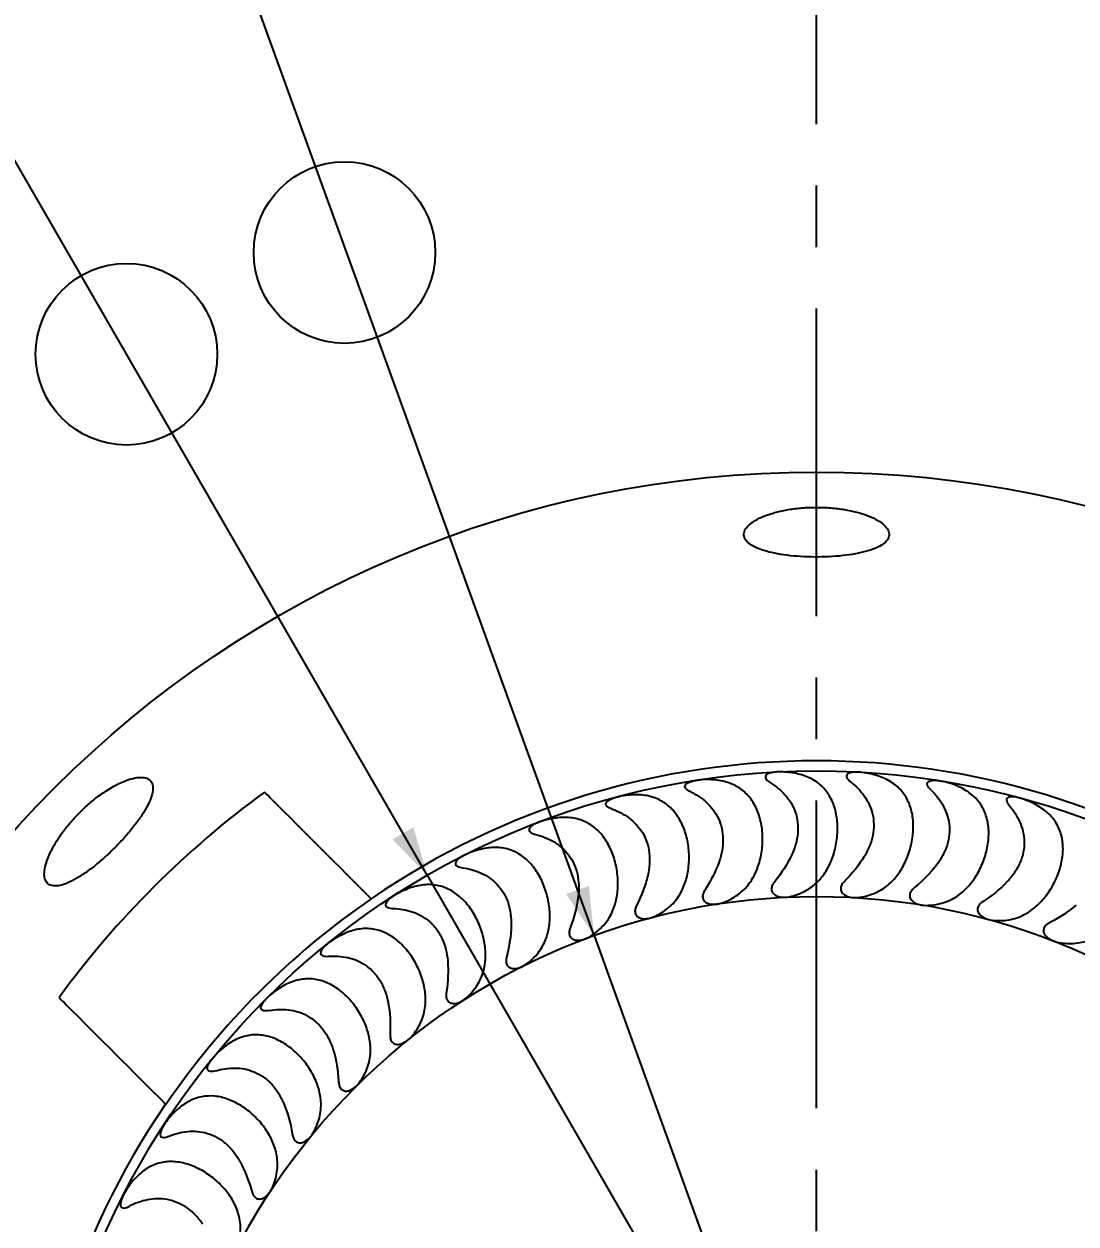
# Model space of a CAD drawing. Header units: millimetres. Extents: x 8 to 3888, y -9869 to 412.
# Drawn here: x 91.18 to 134.63, y 215.21 to 264.76 of the extents above; entities that cross this region are included whole.
import ezdxf

# ---------------------------------------------------------------- set-up
doc = ezdxf.new("R2010")
doc.units = ezdxf.units.MM
doc.linetypes.add('CENTERX2', pattern=[20.32, 12.7, -2.54, 2.54, -2.54])
doc.layers.add('CENTERLINE', color=4, linetype='CENTERX2')
doc.layers.add('DIMENSIONS', color=2, linetype='Continuous')
doc.layers.add('OUTLINE', color=7, linetype='Continuous', lineweight=25)
doc.styles.add('SLDTEXTSTYLE0', font='TXT', dxfattribs={"width": 0.75})
doc.dimstyles.new('SLDDIMSTYLE0', dxfattribs={"dimtxt": 3.5, "dimasz": 2, "dimexe": 0, "dimexo": 0.0625, "dimgap": 0.875, "dimtad": 1, "dimdec": 1, "dimrnd": 1e-09, "dimzin": 12, "dimdsep": 46, "dimtxsty": 'SLDTEXTSTYLE0', "dimblk1": 'NONE', "dimsah": 1, "dimcen": 0, "dimadec": 0, "dimazin": 3, "dimtfac": 1, "dimtdec": 1, "dimtmove": 0, "dimatfit": 3, "dimldrblk": 'NONE', "dimfxl": 0, "dimfrac": 2, "dimtolj": 1, "dimtzin": 12, "dimarcsym": 0})

# ---------------------------------------------------------------- blocks, each defined once
blk = doc.blocks.new('_D')
at = {"layer": 'DIMENSIONS'}
for q in [(96.413, 277.654), (133.1, 176.395)]:
    blk.add_line((114.723, 227.118), q, dxfattribs=at)
blk.add_solid([(114.723, 227.118), (114.511, 229.169), (113.571, 228.828)], dxfattribs=at)
at = {"layer": 'DIMENSIONS', "char_height": 3.5, "attachment_point": 1, "rotation": 289.916, "style": 'SLDTEXTSTYLE0'}
for s, insert in [('%%c', (101.194, 277.698)), ('54', (102.977, 272.777))]:
    blk.add_mtext(s, dxfattribs=dict(at, insert=insert))
blk = doc.blocks.new('_NONE')
blk = doc.blocks.new('_D_1')
at = {"layer": 'DIMENSIONS'}
for q in [(77.492, 282.157), (139.99, 173.908)]:
    blk.add_line((107.833, 229.605), q, dxfattribs=at)
blk.add_solid([(107.833, 229.605), (107.266, 231.588), (106.4, 231.088)], dxfattribs=at)
at = {"layer": 'DIMENSIONS', "char_height": 3.5, "attachment_point": 1, "rotation": 300, "style": 'SLDTEXTSTYLE0'}
for s, insert in [('%%c', (82.192, 283.037)), ('64,3', (84.809, 278.504))]:
    blk.add_mtext(s, dxfattribs=dict(at, insert=insert))

msp = doc.modelspace()

# ---------------------------------------------------------------- linework, layer by layer
at = {"layer": 'CENTERLINE'}
msp.add_line((123.91153, 118.38715), (123.91153, 279.77333), dxfattribs=at)
at = {"layer": 'OUTLINE'}
for p, q in [((122.88261, 230.4399), (122.87787, 230.42972)), ((119.89002, 230.17522), (119.88636, 230.1646)), ((125.88648, 230.39032), (125.88069, 230.38069)), ((128.8687, 230.02702), (128.86194, 230.01805)), ((116.94149, 229.59917), (116.93896, 229.58823)), ((131.79662, 229.35399), (131.78896, 229.34577)), ((114.06932, 228.71808), (114.06795, 228.70694)), ((111.30499, 227.54159), (111.30479, 227.53036)), ((108.67878, 226.0826), (108.67976, 226.07141)), ((106.21946, 224.35708), (106.2216, 224.34606)), ((106.30344, 223.08477), (106.30146, 223.03873)), ((103.95398, 222.38395), (103.95726, 222.37321)), ((101.90715, 220.18482), (101.91154, 220.17448)), ((100.10142, 217.78378), (100.10686, 217.77396))]:
    msp.add_line(p, q, dxfattribs=at)
at = {"layer": 'OUTLINE', "flags": 128}
for points in [[(119.3266, 229.03138), (119.3235, 229.02652), (119.32041, 229.02166), (119.31732, 229.01679), (119.31423, 229.01193), (119.31114, 229.00707), (119.30804, 229.00221), (119.30495, 228.99735), (119.30186, 228.99249)], [(122.20271, 229.36122), (122.19913, 229.35671), (122.19554, 229.3522), (122.19196, 229.34769), (122.18838, 229.34317), (122.18479, 229.33866), (122.18121, 229.33415), (122.17763, 229.32964), (122.17405, 229.32513)], [(125.09755, 229.38862), (125.09351, 229.38451), (125.08948, 229.38039), (125.08544, 229.37628), (125.08141, 229.37217), (125.07737, 229.36806), (125.07334, 229.36395), (125.0693, 229.35983), (125.06527, 229.35572)], [(127.97939, 229.11327), (127.97494, 229.10961), (127.9705, 229.10594), (127.96606, 229.10227), (127.96162, 229.0986), (127.95717, 229.09494), (127.95273, 229.09127), (127.94829, 229.0876), (127.94385, 229.08393)], [(130.81666, 228.5382), (130.81186, 228.53502), (130.80706, 228.53184), (130.80226, 228.52865), (130.79745, 228.52547), (130.79265, 228.52229), (130.78785, 228.5191), (130.78305, 228.51592), (130.77825, 228.51274)], [(116.50071, 228.40271), (116.49815, 228.39755), (116.49558, 228.39239), (116.49301, 228.38723), (116.49045, 228.38208), (116.48788, 228.37692), (116.48531, 228.37176), (116.48275, 228.3666), (116.48018, 228.36144)], [(113.75603, 227.4821), (113.75401, 227.4767), (113.752, 227.4713), (113.74999, 227.4659), (113.74797, 227.46051), (113.74596, 227.45511), (113.74395, 227.44971), (113.74193, 227.44431), (113.73992, 227.43891)], [(133.57828, 227.66971), (133.57317, 227.66704), (133.56806, 227.66438), (133.56296, 227.66172), (133.55785, 227.65905), (133.55274, 227.65639), (133.54763, 227.65373), (133.54253, 227.65106), (133.53742, 227.64839)], [(111.12261, 226.27963), (111.12117, 226.27405), (111.11973, 226.26847), (111.11829, 226.26289), (111.11685, 226.25732), (111.11541, 226.25174), (111.11398, 226.24616), (111.11254, 226.24058), (111.1111, 226.235)], [(108.6293, 224.80848), (108.62846, 224.80278), (108.62761, 224.79709), (108.62676, 224.79139), (108.62591, 224.78569), (108.62507, 224.77999), (108.62422, 224.77429), (108.62337, 224.76859), (108.62253, 224.7629)], [(104.17049, 221.12739), (104.17084, 221.12164), (104.1712, 221.11589), (104.17156, 221.11014), (104.17191, 221.10439), (104.17227, 221.09864), (104.17262, 221.09289), (104.17298, 221.08714), (104.17334, 221.08139)], [(102.25383, 218.95777), (102.25478, 218.95209), (102.25574, 218.94641), (102.25669, 218.94073), (102.25764, 218.93505), (102.2586, 218.92937), (102.25956, 218.92369), (102.26051, 218.91801), (102.26147, 218.91232)], [(100.57445, 216.5997), (100.57599, 216.59415), (100.57754, 216.5886), (100.57908, 216.58305), (100.58062, 216.5775), (100.58217, 216.57195), (100.58371, 216.5664), (100.58526, 216.56085), (100.5868, 216.5553)]]:
    msp.add_lwpolyline(points, dxfattribs=at)
at = {"layer": 'OUTLINE'}
for centre, radius in [((104.41638, 255.31901), 3.75), ((95.41153, 251.11998), 3.75), ((123.91153, 201.75653), 44.5), ((123.91153, 201.75653), 32.15716), ((123.91153, 201.75653), 26.97519)]:
    msp.add_circle(centre, radius, dxfattribs=at)
for radius, start, end in [(32.57498, 55.613937, 124.386063), (38.70848, 126.082926, 143.917074), (32.56201, 124.381785, 145.618215), (32.57498, 145.613937, 214.386063)]:
    msp.add_arc((123.91153, 201.75653), radius, start, end, dxfattribs=at)
for centre, major_axis in [((121.50001, 231.58286), (-3.00631, 1.40187)), ((115.35146, 230.4297), (-3.23208, 0.74618)), ((118.39552, 231.16739), (-3.13638, 1.07994)), ((124.63092, 231.67154), (-2.84331, 1.70843)), ((127.75395, 231.43246), (-2.64915, 1.99628)), ((112.40119, 229.37785), (-3.29237, 0.40425)), ((130.83488, 230.86825), (-2.42597, 2.26226)), ((109.57704, 228.02338), (-3.31659, 0.05789)), ((106.90993, 226.38113), (-3.30448, -0.2891)), ((104.42909, 224.46908), (-3.25615, -0.63293)), ((102.16171, 222.30819), (-3.17216, -0.96983)), ((100.13263, 219.92213), (-3.05341, -1.29609)), ((98.36407, 217.33704), (-2.9012, -1.60816)), ((96.87541, 214.58126), (-2.71721, -1.90261))]:
    msp.add_ellipse(centre, major_axis=major_axis, ratio=0.82903757, start_param=3.24276439, end_param=3.24654771, dxfattribs=at)
for points, knots in [([(125.8683, 244.51141), (125.71811, 244.56172), (125.55775, 244.60595), (125.21746, 244.6821), (125.03543, 244.71427), (124.66182, 244.76349), (124.47107, 244.78064), (124.08179, 244.79987), (123.88204, 244.80175), (123.49162, 244.78992), (123.29893, 244.7764), (122.91871, 244.73402), (122.73421, 244.70536), (122.38537, 244.63541), (122.21839, 244.59361), (121.90757, 244.49852), (121.76621, 244.44613), (121.51087, 244.3326), (121.39603, 244.27073), (121.20312, 244.14328), (121.12405, 244.07747), (121.00092, 243.9422), (120.9575, 243.87285), (120.91, 243.73684), (120.9051, 243.66941), (120.93455, 243.53582), (120.96849, 243.47172), (121.07302, 243.34901), (121.14466, 243.28972), (121.32192, 243.17948), (121.42663, 243.12871), (121.66788, 243.0351), (121.80569, 242.99211), (122.10227, 242.91712), (122.26206, 242.8846), (122.60519, 242.82902), (122.78637, 242.80642), (123.15749, 242.77206), (123.35011, 242.76), (123.74229, 242.74663), (123.93789, 242.74538), (124.32816, 242.7534), (124.52489, 242.76288), (124.90303, 242.79226), (125.08531, 242.81204), (125.43625, 242.86233), (125.60449, 242.89297), (125.91254, 242.96316), (126.05439, 243.00295), (126.31284, 243.09306), (126.42568, 243.14211), (126.61825, 243.24791), (126.69888, 243.3054), (126.82219, 243.42607), (126.86491, 243.48876), (126.91293, 243.61909), (126.9178, 243.68727), (126.88881, 243.82299), (126.85547, 243.89113), (126.75035, 244.0277), (126.67882, 244.09532), (126.41518, 244.28939), (126.16868, 244.41078), (125.8683, 244.51141)], [0, 0, 0, 0, 0.03125, 0.03125, 0.0625, 0.0625, 0.09375, 0.09375, 0.125, 0.125, 0.15625, 0.15625, 0.1875, 0.1875, 0.21875, 0.21875, 0.25, 0.25, 0.28125, 0.28125, 0.3125, 0.3125, 0.34375, 0.34375, 0.375, 0.375, 0.40625, 0.40625, 0.4375, 0.4375, 0.46875, 0.46875, 0.5, 0.5, 0.53125, 0.53125, 0.5625, 0.5625, 0.59375, 0.59375, 0.625, 0.625, 0.65625, 0.65625, 0.6875, 0.6875, 0.71875, 0.71875, 0.75, 0.75, 0.78125, 0.78125, 0.8125, 0.8125, 0.84375, 0.84375, 0.875, 0.875, 0.90625, 0.90625, 0.9375, 0.9375, 1, 1, 1, 1]), ([(122.43659, 233.87427), (122.33078, 233.87672), (122.22292, 233.87227), (122.06686, 233.84716), (122.01569, 233.83553), (121.92324, 233.80377), (121.88118, 233.78319), (121.82042, 233.73265), (121.80259, 233.7025), (121.79774, 233.64089), (121.80985, 233.60977), (121.87059, 233.5227), (121.94051, 233.47195), (122.01596, 233.42475)], [0, 0, 0, 0, 0.25, 0.25, 0.375, 0.375, 0.5, 0.5, 0.625, 0.625, 0.75, 0.75, 1, 1, 1, 1]), ([(124.61153, 230.44981), (124.67944, 230.66185), (124.7268, 230.87693), (124.78252, 231.31241), (124.78997, 231.53023), (124.76418, 231.94781), (124.73038, 232.15277), (124.62292, 232.53207), (124.54954, 232.70832), (124.35956, 233.03245), (124.24638, 233.17479), (123.97822, 233.42406), (123.82196, 233.53051), (123.56397, 233.65616), (123.47353, 233.69286), (123.28287, 233.75636), (123.18195, 233.7832), (122.87428, 233.84715), (122.65895, 233.86914), (122.43659, 233.87427)], [0, 0, 0, 0, 0.125, 0.125, 0.25, 0.25, 0.375, 0.375, 0.5, 0.5, 0.625, 0.625, 0.75, 0.75, 0.8125, 0.8125, 0.875, 0.875, 1, 1, 1, 1]), ([(94.557, 233.07971), (94.40706, 232.98139), (94.2579, 232.87365), (93.96137, 232.63977), (93.81242, 232.51211), (93.52536, 232.24512), (93.38764, 232.10643), (93.12371, 231.81879), (92.99699, 231.6689), (92.76593, 231.3716), (92.66012, 231.22272), (92.46806, 230.92481), (92.38352, 230.7782), (92.24044, 230.49709), (92.18081, 230.36049), (92.08846, 230.10244), (92.05629, 229.98305), (92.01884, 229.76348), (92.01379, 229.6625), (92.03139, 229.48829), (92.05364, 229.41424), (92.12502, 229.29263), (92.17443, 229.24561), (92.29619, 229.18256), (92.36886, 229.16576), (92.53892, 229.16264), (92.63368, 229.17639), (92.84163, 229.23285), (92.95626, 229.27625), (93.19879, 229.39008), (93.32594, 229.45988), (93.5924, 229.62451), (93.73274, 229.72025), (94.01451, 229.92874), (94.15723, 230.04219), (94.44683, 230.28754), (94.59172, 230.41791), (94.8739, 230.68622), (95.01329, 230.82614), (95.28287, 231.11215), (95.41048, 231.25541), (95.65157, 231.54266), (95.76608, 231.68817), (95.97177, 231.96967), (96.06368, 232.10632), (96.22505, 232.37186), (96.29406, 232.50045), (96.40279, 232.73913), (96.4435, 232.85075), (96.49607, 233.05845), (96.50711, 233.15149), (96.49933, 233.31586), (96.48017, 233.38801), (96.41188, 233.50662), (96.36334, 233.553), (96.2379, 233.62017), (96.16008, 233.64079), (95.98213, 233.65391), (95.88158, 233.64693), (95.65726, 233.60499), (95.53465, 233.57), (95.14772, 233.42647), (94.85687, 233.27637), (94.557, 233.07971)], [0, 0, 0, 0, 0.03125, 0.03125, 0.0625, 0.0625, 0.09375, 0.09375, 0.125, 0.125, 0.15625, 0.15625, 0.1875, 0.1875, 0.21875, 0.21875, 0.25, 0.25, 0.28125, 0.28125, 0.3125, 0.3125, 0.34375, 0.34375, 0.375, 0.375, 0.40625, 0.40625, 0.4375, 0.4375, 0.46875, 0.46875, 0.5, 0.5, 0.53125, 0.53125, 0.5625, 0.5625, 0.59375, 0.59375, 0.625, 0.625, 0.65625, 0.65625, 0.6875, 0.6875, 0.71875, 0.71875, 0.75, 0.75, 0.78125, 0.78125, 0.8125, 0.8125, 0.84375, 0.84375, 0.875, 0.875, 0.90625, 0.90625, 0.9375, 0.9375, 1, 1, 1, 1]), ([(118.71611, 233.05313), (118.63704, 233.09174), (118.56327, 233.13383), (118.49249, 233.21441), (118.4769, 233.24412), (118.47455, 233.30577), (118.48862, 233.33771), (118.57132, 233.42358), (118.67131, 233.46461), (118.87419, 233.51963), (118.98216, 233.53554), (119.08745, 233.54416)], [0, 0, 0, 0, 0.25, 0.25, 0.375, 0.375, 0.5, 0.5, 0.75, 0.75, 1, 1, 1, 1]), ([(121.60843, 230.36579), (121.65349, 230.58224), (121.67857, 230.80434), (121.68825, 231.2437), (121.6732, 231.45734), (121.60351, 231.87253), (121.54869, 232.07152), (121.40261, 232.43675), (121.30933, 232.60738), (121.08878, 232.90667), (120.96127, 233.03717), (120.66548, 233.25911), (120.50297, 233.34631), (120.14205, 233.47768), (119.94199, 233.521), (119.52798, 233.56275), (119.30739, 233.56216), (119.08745, 233.54416)], [0, 0, 0, 0, 0.125, 0.125, 0.25, 0.25, 0.375, 0.375, 0.5, 0.5, 0.625, 0.625, 0.75, 0.75, 0.875, 0.875, 1, 1, 1, 1]), ([(122.01596, 233.42475), (122.23827, 233.28568), (122.44227, 233.12084), (122.79732, 232.71672), (122.94257, 232.4831), (123.08334, 232.07692), (123.11599, 231.93588), (123.15046, 231.6416), (123.15172, 231.48761), (123.12273, 231.18327), (123.09254, 231.02983), (123.00502, 230.72773), (122.94877, 230.58178), (122.88261, 230.4399)], [0, 0, 0, 0, 0.25, 0.25, 0.5, 0.5, 0.625, 0.625, 0.75, 0.75, 0.875, 0.875, 1, 1, 1, 1]), ([(125.80188, 233.8525), (125.69657, 233.86603), (125.58904, 233.87289), (125.43035, 233.8641), (125.379, 233.85796), (125.28294, 233.83575), (125.23925, 233.81962), (125.17394, 233.77568), (125.15321, 233.74771), (125.14216, 233.68644), (125.15119, 233.65427), (125.18557, 233.59242), (125.21112, 233.56201), (125.26912, 233.50426), (125.30184, 233.47657), (125.33657, 233.44941)], [0, 0, 0, 0, 0.25, 0.25, 0.375, 0.375, 0.5, 0.5, 0.625, 0.625, 0.75, 0.75, 0.875, 0.875, 1, 1, 1, 1]), ([(125.33657, 233.44941), (125.54334, 233.2877), (125.72896, 233.10235), (126.03952, 232.66376), (126.15959, 232.41642), (126.25726, 231.99727), (126.27496, 231.85355), (126.27846, 231.55749), (126.26362, 231.40415), (126.20295, 231.10443), (126.157, 230.9553), (126.03829, 230.66374), (125.96708, 230.52446), (125.88648, 230.39032)], [0, 0, 0, 0, 0.25, 0.25, 0.5, 0.5, 0.625, 0.625, 0.75, 0.75, 0.875, 0.875, 1, 1, 1, 1]), ([(127.60696, 230.21945), (127.69646, 230.42277), (127.76714, 230.63555), (127.86707, 231.05948), (127.8975, 231.2763), (127.91534, 231.69542), (127.90356, 231.89804), (127.83581, 232.29023), (127.78095, 232.47278), (127.62774, 232.81144), (127.52802, 232.96842), (127.34833, 233.17444), (127.28316, 233.23878), (127.1412, 233.35923), (127.06368, 233.41575), (126.81823, 233.569), (126.63726, 233.65059), (126.23748, 233.77904), (126.02285, 233.82411), (125.80188, 233.8525)], [0, 0, 0, 0, 0.125, 0.125, 0.25, 0.25, 0.375, 0.375, 0.5, 0.5, 0.625, 0.625, 0.6875, 0.6875, 0.75, 0.75, 0.875, 0.875, 1, 1, 1, 1]), ([(128.64157, 233.12683), (128.61042, 233.15695), (128.58109, 233.1875), (128.52949, 233.25067), (128.50698, 233.28371), (128.47872, 233.34938), (128.47299, 233.38203), (128.49002, 233.44215), (128.51335, 233.46788), (128.58302, 233.50507), (128.62828, 233.51661), (128.72635, 233.52872), (128.77781, 233.52946), (128.93696, 233.52163), (129.04303, 233.50358), (129.14647, 233.47908)], [0, 0, 0, 0, 0.125, 0.125, 0.25, 0.25, 0.375, 0.375, 0.5, 0.5, 0.625, 0.625, 0.75, 0.75, 1, 1, 1, 1]), ([(130.5619, 229.67725), (130.67255, 229.87078), (130.7636, 230.07144), (130.90857, 230.48573), (130.96122, 230.69762), (131.02273, 231.11159), (131.03224, 231.31909), (131.00583, 231.71274), (130.97068, 231.90007), (130.8519, 232.25704), (130.7706, 232.41984), (130.55988, 232.71926), (130.42888, 232.85596), (130.20231, 233.03244), (130.12139, 233.0871), (129.94802, 233.18871), (129.85474, 233.23593), (129.56696, 233.36226), (129.36236, 233.42796), (129.14647, 233.47908)], [0, 0, 0, 0, 0.125, 0.125, 0.25, 0.25, 0.375, 0.375, 0.5, 0.5, 0.625, 0.625, 0.75, 0.75, 0.8125, 0.8125, 0.875, 0.875, 1, 1, 1, 1]), ([(118.63057, 229.96833), (118.65274, 230.18821), (118.65442, 230.41295), (118.61817, 230.8495), (118.58098, 231.06046), (118.46782, 231.46747), (118.39295, 231.6583), (118.20932, 232.00657), (118.09862, 232.16656), (117.84834, 232.44078), (117.70655, 232.55819), (117.39055, 232.74705), (117.22005, 232.81687), (116.93966, 232.88676), (116.84125, 232.90421), (116.64153, 232.92651), (116.53967, 232.93162), (116.22761, 232.93033), (116.00774, 232.90661), (115.79116, 232.86577)], [0, 0, 0, 0, 0.125, 0.125, 0.25, 0.25, 0.375, 0.375, 0.5, 0.5, 0.625, 0.625, 0.75, 0.75, 0.8125, 0.8125, 0.875, 0.875, 1, 1, 1, 1]), ([(118.71611, 233.05313), (118.95117, 232.93834), (119.1718, 232.7955), (119.46843, 232.52179), (119.55954, 232.42224), (119.72357, 232.20364), (119.79711, 232.08331), (119.91839, 231.82455), (119.96566, 231.68779), (120.03085, 231.39803), (120.04812, 231.24543), (120.05112, 230.93987), (120.03705, 230.78332), (119.98168, 230.47441), (119.94105, 230.32342), (119.89002, 230.17522)], [0, 0, 0, 0, 0.25, 0.25, 0.375, 0.375, 0.5, 0.5, 0.625, 0.625, 0.75, 0.75, 0.875, 0.875, 1, 1, 1, 1]), ([(128.64157, 233.12683), (128.83029, 232.94442), (128.99552, 232.74069), (129.25855, 232.272), (129.35211, 232.01344), (129.40542, 231.58642), (129.40801, 231.44164), (129.38054, 231.14683), (129.34976, 230.99587), (129.25809, 230.70414), (129.19679, 230.56061), (129.04827, 230.28308), (128.96289, 230.15201), (128.8687, 230.02702)], [0, 0, 0, 0, 0.25, 0.25, 0.5, 0.5, 0.625, 0.625, 0.75, 0.75, 0.875, 0.875, 1, 1, 1, 1]), ([(115.47319, 232.33861), (115.38938, 232.36916), (115.31026, 232.4044), (115.23291, 232.47699), (115.21465, 232.5048), (115.20678, 232.56659), (115.21805, 232.59938), (115.26701, 232.66135), (115.3037, 232.69012), (115.38829, 232.74078), (115.43523, 232.76241), (115.58265, 232.8194), (115.68678, 232.84609), (115.79116, 232.86577)], [0, 0, 0, 0, 0.25, 0.25, 0.375, 0.375, 0.5, 0.5, 0.625, 0.625, 0.75, 0.75, 1, 1, 1, 1]), ([(132.4337, 232.7581), (132.33413, 232.79301), (132.22946, 232.82233), (132.07306, 232.84664), (132.02127, 232.85134), (131.92322, 232.84965), (131.8768, 232.843), (131.80351, 232.81354), (131.77757, 232.79051), (131.75403, 232.73355), (131.75581, 232.70043), (131.78707, 232.59776), (131.83806, 232.52819), (131.89475, 232.46056)], [0, 0, 0, 0, 0.25, 0.25, 0.375, 0.375, 0.5, 0.5, 0.625, 0.625, 0.75, 0.75, 1, 1, 1, 1]), ([(131.89475, 232.46056), (132.06322, 232.25959), (132.20628, 232.03978), (132.41907, 231.54574), (132.48502, 231.27867), (132.49339, 230.84885), (132.48086, 230.70463), (132.4227, 230.41411), (132.37631, 230.26727), (132.25469, 229.98678), (132.17857, 229.85018), (132.00198, 229.5899), (131.90339, 229.46848), (131.79662, 229.35399)], [0, 0, 0, 0, 0.25, 0.25, 0.5, 0.5, 0.625, 0.625, 0.75, 0.75, 0.875, 0.875, 1, 1, 1, 1]), ([(133.44398, 228.82915), (133.57383, 229.00947), (133.68729, 229.20304), (133.87322, 229.59711), (133.94805, 229.80294), (134.05263, 230.20941), (134.08319, 230.41013), (134.09834, 230.80791), (134.08255, 230.99801), (134.00289, 231.36121), (133.93785, 231.53553), (133.80469, 231.77443), (133.75424, 231.85092), (133.64026, 231.99824), (133.57609, 232.06963), (133.36757, 232.27057), (133.2073, 232.38797), (132.84261, 232.5966), (132.64227, 232.68497), (132.4337, 232.7581)], [0, 0, 0, 0, 0.125, 0.125, 0.25, 0.25, 0.375, 0.375, 0.5, 0.5, 0.625, 0.625, 0.6875, 0.6875, 0.75, 0.75, 0.875, 0.875, 1, 1, 1, 1]), ([(115.71056, 229.26177), (115.70963, 229.48279), (115.68773, 229.70691), (115.60615, 230.13666), (115.54714, 230.34267), (115.39166, 230.73647), (115.29767, 230.91754), (115.07847, 231.24496), (114.9517, 231.39241), (114.67426, 231.63885), (114.52037, 231.74113), (114.18702, 231.89556), (114.01022, 231.94726), (113.72347, 231.98752), (113.62384, 231.99454), (113.42327, 231.99583), (113.32152, 231.99028), (113.01119, 231.95638), (112.79487, 231.90976), (112.58385, 231.84654)], [0, 0, 0, 0, 0.125, 0.125, 0.25, 0.25, 0.375, 0.375, 0.5, 0.5, 0.625, 0.625, 0.75, 0.75, 0.8125, 0.8125, 0.875, 0.875, 1, 1, 1, 1]), ([(115.47319, 232.33861), (115.59545, 232.29404), (115.71499, 232.24198), (115.94761, 232.11995), (116.06143, 232.0494), (116.27586, 231.88965), (116.37672, 231.80053), (116.56316, 231.60005), (116.64938, 231.48736), (116.79636, 231.24416), (116.8579, 231.11322), (116.9538, 230.83005), (116.98643, 230.68233), (117.02166, 230.37897), (117.02415, 230.22099), (117.00167, 229.90871), (116.97713, 229.75354), (116.94149, 229.59917)], [0, 0, 0, 0, 0.125, 0.125, 0.25, 0.25, 0.375, 0.375, 0.5, 0.5, 0.625, 0.625, 0.75, 0.75, 0.875, 0.875, 1, 1, 1, 1]), ([(112.58385, 231.84654), (112.48182, 231.81597), (112.38121, 231.77861), (112.2402, 231.70629), (112.19546, 231.6796), (112.11704, 231.62055), (112.08354, 231.588), (112.04159, 231.52133), (112.03393, 231.48722), (112.04849, 231.42691), (112.06971, 231.40112), (112.15433, 231.33724), (112.23651, 231.31057), (112.32272, 231.28903)], [0, 0, 0, 0, 0.25, 0.25, 0.375, 0.375, 0.5, 0.5, 0.625, 0.625, 0.75, 0.75, 1, 1, 1, 1]), ([(112.32272, 231.28903), (112.5747, 231.22608), (112.8239, 231.13059), (113.28207, 230.85869), (113.49592, 230.67831), (113.75298, 230.33895), (113.82944, 230.21208), (113.95262, 229.94386), (114.00036, 229.80178), (114.10139, 229.35124), (114.10763, 229.03004), (114.06932, 228.71808)], [0, 0, 0, 0, 0.25, 0.25, 0.5, 0.5, 0.625, 0.625, 0.75, 0.75, 1, 1, 1, 1]), ([(109.50064, 230.49764), (109.40267, 230.4567), (109.30626, 230.40891), (109.17375, 230.32238), (109.13187, 230.29104), (109.0602, 230.22428), (109.0302, 230.18837), (108.99536, 230.11762), (108.99131, 230.08282), (109.01201, 230.02447), (109.03578, 230.001), (109.12663, 229.94624), (109.21105, 229.92832), (109.29922, 229.91589)], [0, 0, 0, 0, 0.25, 0.25, 0.375, 0.375, 0.5, 0.5, 0.625, 0.625, 0.75, 0.75, 1, 1, 1, 1]), ([(112.88041, 228.25386), (112.85608, 228.47626), (112.81166, 228.69209), (112.68584, 229.11107), (112.6036, 229.31427), (112.41014, 229.68514), (112.2964, 229.85791), (112.0432, 230.1615), (111.90494, 230.29203), (111.6003, 230.51038), (111.43754, 230.59512), (111.09198, 230.71337), (110.90543, 230.74718), (110.52254, 230.76017), (110.32182, 230.74004), (109.9104, 230.65062), (109.70565, 230.5833), (109.50064, 230.49764)], [0, 0, 0, 0, 0.125, 0.125, 0.25, 0.25, 0.375, 0.375, 0.5, 0.5, 0.625, 0.625, 0.75, 0.75, 0.875, 0.875, 1, 1, 1, 1]), ([(124.02884, 229.41381), (124.16125, 229.56106), (124.27391, 229.72135), (124.46638, 230.06483), (124.54637, 230.24942), (124.60833, 230.43988)], [0, 0, 0, 0, 0.5, 0.5, 1, 1, 1, 1]), ([(109.29922, 229.91589), (109.5564, 229.87962), (109.81422, 229.81071), (110.2983, 229.58818), (110.52982, 229.43115), (110.82096, 229.12052), (110.91025, 229.00233), (111.0608, 228.74846), (111.12313, 228.61214), (111.2707, 228.17463), (111.31048, 227.85584), (111.30499, 227.54159)], [0, 0, 0, 0, 0.25, 0.25, 0.5, 0.5, 0.625, 0.625, 0.75, 0.75, 1, 1, 1, 1]), ([(118.27601, 228.83382), (118.37502, 229.0056), (118.45196, 229.18601), (118.56884, 229.5624), (118.60866, 229.76033), (118.6295, 229.95796)], [0, 0, 0, 0, 0.5, 0.5, 1, 1, 1, 1]), ([(121.13723, 229.27456), (121.25354, 229.43489), (121.34885, 229.60611), (121.50437, 229.96789), (121.56464, 230.15996), (121.60628, 230.35559)], [0, 0, 0, 0, 0.5, 0.5, 1, 1, 1, 1]), ([(126.91917, 229.25004), (127.06634, 229.38273), (127.1952, 229.53045), (127.42258, 229.8521), (127.52152, 230.02767), (127.60274, 230.20992)], [0, 0, 0, 0, 0.5, 0.5, 1, 1, 1, 1]), ([(116.93896, 229.58823), (116.89168, 229.38342), (116.82839, 229.17938), (116.67974, 228.78343), (116.59444, 228.59095), (116.50071, 228.40271)], [0, 0, 0, 0, 0.5, 0.5, 1, 1, 1, 1]), ([(122.8731, 228.73951), (122.9831, 228.76725), (123.091, 228.80173), (123.30217, 228.88555), (123.40623, 228.93544), (123.70094, 229.10499), (123.87661, 229.24449), (124.02884, 229.41381)], [0, 0, 0, 0, 0.25, 0.25, 0.5, 0.5, 1, 1, 1, 1]), ([(129.77655, 228.78504), (129.93691, 228.90172), (130.08061, 229.03528), (130.34052, 229.33167), (130.45747, 229.49645), (130.55671, 229.66821)], [0, 0, 0, 0, 0.5, 0.5, 1, 1, 1, 1]), ([(110.17111, 226.95564), (110.12416, 227.17203), (110.05756, 227.38289), (109.88688, 227.7904), (109.78605, 227.97952), (109.55431, 228.32933), (109.42263, 228.48974), (109.14064, 228.76392), (108.98664, 228.88148), (108.66252, 229.06572), (108.49353, 229.13272), (108.1342, 229.21506), (107.94827, 229.22881), (107.56614, 229.20207), (107.36532, 229.16026), (106.96959, 229.02979), (106.76939, 228.94), (106.57532, 228.83384)], [0, 0, 0, 0, 0.125, 0.125, 0.25, 0.25, 0.375, 0.375, 0.5, 0.5, 0.625, 0.625, 0.75, 0.75, 0.875, 0.875, 1, 1, 1, 1]), ([(115.47653, 228.09642), (115.55707, 228.27765), (115.61474, 228.46518), (115.69164, 228.85185), (115.71052, 229.05306), (115.71058, 229.25134)], [0, 0, 0, 0, 0.5, 0.5, 1, 1, 1, 1]), ([(119.30186, 228.99249), (119.27266, 228.94655), (119.24715, 228.89834), (119.2125, 228.79497), (119.20409, 228.73995), (119.21905, 228.63318), (119.24361, 228.58198), (119.3171, 228.5015), (119.36463, 228.47166), (119.51643, 228.40915), (119.63001, 228.40087), (119.84833, 228.41877), (119.95555, 228.44543), (120.0583, 228.48315)], [0, 0, 0, 0, 0.125, 0.125, 0.25, 0.25, 0.375, 0.375, 0.5, 0.5, 0.75, 0.75, 1, 1, 1, 1]), ([(120.0583, 228.48315), (120.1648, 228.52224), (120.26851, 228.56781), (120.46976, 228.67324), (120.56804, 228.73373), (120.84341, 228.93317), (121.00353, 229.09027), (121.13723, 229.27456)], [0, 0, 0, 0, 0.25, 0.25, 0.5, 0.5, 1, 1, 1, 1]), ([(122.17405, 229.32513), (122.1402, 229.28249), (122.10979, 229.23722), (122.06453, 229.13803), (122.05041, 229.0842), (122.05413, 228.97644), (122.07321, 228.92296), (122.13788, 228.83523), (122.18203, 228.80059), (122.32646, 228.72255), (122.43856, 228.70245), (122.65755, 228.69743), (122.76697, 228.71274), (122.8731, 228.73951)], [0, 0, 0, 0, 0.125, 0.125, 0.25, 0.25, 0.375, 0.375, 0.5, 0.5, 0.75, 0.75, 1, 1, 1, 1]), ([(125.06527, 229.35572), (125.02715, 229.31686), (124.99217, 229.27501), (124.9368, 229.1811), (124.91712, 229.12903), (124.90956, 229.02148), (124.92294, 228.96629), (124.97809, 228.87229), (125.01838, 228.83322), (125.15386, 228.74051), (125.26324, 228.7088), (125.48051, 228.68092), (125.59093, 228.68471), (125.69928, 228.70024)], [0, 0, 0, 0, 0.125, 0.125, 0.25, 0.25, 0.375, 0.375, 0.5, 0.5, 0.75, 0.75, 1, 1, 1, 1]), ([(125.69928, 228.70024), (125.81158, 228.71633), (125.92249, 228.73934), (126.14127, 228.80063), (126.24997, 228.83937), (126.56079, 228.97719), (126.75008, 229.09757), (126.91917, 229.25004)], [0, 0, 0, 0, 0.25, 0.25, 0.5, 0.5, 1, 1, 1, 1]), ([(127.94385, 229.08393), (127.90188, 229.04926), (127.86272, 229.0113), (127.79783, 228.92369), (127.77282, 228.87397), (127.75406, 228.7678), (127.7616, 228.71151), (127.80662, 228.61226), (127.8426, 228.5692), (127.96765, 228.46283), (128.07312, 228.41986), (128.28628, 228.36943), (128.39649, 228.36165), (128.50587, 228.36577)], [0, 0, 0, 0, 0.125, 0.125, 0.25, 0.25, 0.375, 0.375, 0.5, 0.5, 0.75, 0.75, 1, 1, 1, 1]), ([(106.57532, 228.83384), (106.48243, 228.78303), (106.39114, 228.72523), (106.2679, 228.62482), (106.23007, 228.58978), (106.16535, 228.51529), (106.13947, 228.47653), (106.11244, 228.40253), (106.11212, 228.36783), (106.13917, 228.31175), (106.16543, 228.29099), (106.26169, 228.24625), (106.34779, 228.23734), (106.43581, 228.23423)], [0, 0, 0, 0, 0.25, 0.25, 0.375, 0.375, 0.5, 0.5, 0.625, 0.625, 0.75, 0.75, 1, 1, 1, 1]), ([(117.28572, 227.93396), (117.38755, 227.98398), (117.48592, 228.04013), (117.67505, 228.16603), (117.76647, 228.23646), (118.01948, 228.46359), (118.16231, 228.63656), (118.27601, 228.83382)], [0, 0, 0, 0, 0.25, 0.25, 0.5, 0.5, 1, 1, 1, 1]), ([(128.50587, 228.36577), (128.61925, 228.37004), (128.73192, 228.38132), (128.95573, 228.41937), (129.06781, 228.44649), (129.39162, 228.55113), (129.5925, 228.65112), (129.77655, 228.78504)], [0, 0, 0, 0, 0.25, 0.25, 0.5, 0.5, 1, 1, 1, 1]), ([(130.77825, 228.51274), (130.73289, 228.48265), (130.68997, 228.44898), (130.61628, 228.36864), (130.58621, 228.3218), (130.55645, 228.21817), (130.55807, 228.16141), (130.59247, 228.05799), (130.62375, 228.01141), (130.737, 227.89255), (130.8374, 227.83879), (131.04412, 227.76635), (131.15291, 227.74709), (131.26212, 227.73976)], [0, 0, 0, 0, 0.125, 0.125, 0.25, 0.25, 0.375, 0.375, 0.5, 0.5, 0.75, 0.75, 1, 1, 1, 1]), ([(132.56967, 228.02391), (132.74135, 228.1232), (132.89823, 228.24101), (133.18772, 228.50863), (133.32127, 228.66032), (133.43787, 228.8207)], [0, 0, 0, 0, 0.5, 0.5, 1, 1, 1, 1]), ([(106.43581, 228.23423), (106.69523, 228.22504), (106.95893, 228.18346), (107.46354, 228.01281), (107.71041, 227.88068), (108.03211, 227.60251), (108.1331, 227.4946), (108.30996, 227.2571), (108.38614, 227.12796), (108.5141, 226.84902), (108.56513, 226.69981), (108.64014, 226.3966), (108.66506, 226.23943), (108.67878, 226.0826)], [0, 0, 0, 0, 0.25, 0.25, 0.5, 0.5, 0.625, 0.625, 0.75, 0.75, 0.875, 0.875, 1, 1, 1, 1]), ([(112.76947, 227.07043), (112.83063, 227.25909), (112.86838, 227.45162), (112.90444, 227.8442), (112.90218, 228.04629), (112.88152, 228.24349)], [0, 0, 0, 0, 0.5, 0.5, 1, 1, 1, 1]), ([(114.58573, 227.09797), (114.68177, 227.15836), (114.77374, 227.22449), (114.94867, 227.36946), (115.03222, 227.44907), (115.26011, 227.7014), (115.38407, 227.88835), (115.47653, 228.09642)], [0, 0, 0, 0, 0.25, 0.25, 0.5, 0.5, 1, 1, 1, 1]), ([(116.48018, 228.36145), (116.45594, 228.31271), (116.43561, 228.2621), (116.41196, 228.15567), (116.40934, 228.10007), (116.43538, 227.99545), (116.46516, 227.9471), (116.54666, 227.87474), (116.59705, 227.85003), (116.75455, 227.80373), (116.86837, 227.80737), (117.08362, 227.84799), (117.18747, 227.88571), (117.28572, 227.93396)], [0, 0, 0, 0, 0.125, 0.125, 0.25, 0.25, 0.375, 0.375, 0.5, 0.5, 0.75, 0.75, 1, 1, 1, 1]), ([(131.26212, 227.73976), (131.48892, 227.72452), (131.71596, 227.73751), (132.16235, 227.83138), (132.37294, 227.91015), (132.56967, 228.02391)], [0, 0, 0, 0, 0.5, 0.5, 1, 1, 1, 1]), ([(113.73992, 227.43891), (113.72091, 227.38791), (113.70598, 227.33545), (113.69358, 227.22713), (113.69679, 227.17157), (113.73362, 227.07024), (113.76829, 227.02526), (113.85691, 226.96182), (113.9096, 226.94252), (114.07108, 226.91293), (114.1839, 226.92845), (114.39373, 226.99135), (114.49306, 227.03972), (114.58573, 227.09797)], [0, 0, 0, 0, 0.125, 0.125, 0.25, 0.25, 0.375, 0.375, 0.5, 0.5, 0.75, 0.75, 1, 1, 1, 1]), ([(133.53742, 227.64839), (133.48917, 227.62321), (133.44297, 227.59423), (133.36129, 227.52204), (133.3265, 227.47861), (133.28606, 227.37868), (133.28172, 227.32207), (133.30509, 227.21564), (133.33132, 227.16604), (133.43148, 227.036), (133.52568, 226.97203), (133.72366, 226.87836), (133.82932, 226.8479), (133.93784, 226.82907)], [0, 0, 0, 0, 0.125, 0.125, 0.25, 0.25, 0.375, 0.375, 0.5, 0.5, 0.75, 0.75, 1, 1, 1, 1]), ([(107.61236, 225.38133), (107.54302, 225.59172), (107.45498, 225.79397), (107.24242, 226.18186), (107.12232, 226.35944), (106.85541, 226.68295), (106.7076, 226.82881), (106.39847, 227.07203), (106.2332, 227.17275), (105.89138, 227.3222), (105.71632, 227.37113), (105.35068, 227.41544), (105.16395, 227.40968), (104.78684, 227.34316), (104.5915, 227.2806), (104.21143, 227.1094), (104.02195, 226.99931), (103.83994, 226.87338)], [0, 0, 0, 0, 0.125, 0.125, 0.25, 0.25, 0.375, 0.375, 0.5, 0.5, 0.625, 0.625, 0.75, 0.75, 0.875, 0.875, 1, 1, 1, 1]), ([(110.18449, 225.7671), (110.22559, 225.96111), (110.24301, 226.15653), (110.23783, 226.55074), (110.21446, 226.75148), (110.1733, 226.94544)], [0, 0, 0, 0, 0.5, 0.5, 1, 1, 1, 1]), ([(111.98791, 225.98434), (112.07712, 226.05443), (112.16167, 226.12981), (112.32049, 226.29228), (112.39526, 226.38018), (112.59553, 226.65495), (112.69927, 226.85384), (112.76947, 227.07043)], [0, 0, 0, 0, 0.25, 0.25, 0.5, 0.5, 1, 1, 1, 1]), ([(133.93784, 226.82907), (134.16252, 226.79009), (134.38806, 226.77942), (134.84122, 226.82582), (135.06064, 226.88253), (135.26793, 226.975)], [0, 0, 0, 0, 0.5, 0.5, 1, 1, 1, 1]), ([(103.83994, 226.87338), (103.7526, 226.81295), (103.66811, 226.7461), (103.55609, 226.63341), (103.52201, 226.59446), (103.46551, 226.51371), (103.44383, 226.47247), (103.42469, 226.39612), (103.42801, 226.36145), (103.46078, 226.30854), (103.48902, 226.29067), (103.55595, 226.26771), (103.59529, 226.2622), (103.67703, 226.2581), (103.71987, 226.25941), (103.76387, 226.26247)], [0, 0, 0, 0, 0.25, 0.25, 0.375, 0.375, 0.5, 0.5, 0.625, 0.625, 0.75, 0.75, 0.875, 0.875, 1, 1, 1, 1]), ([(103.76387, 226.26247), (103.89338, 226.27146), (104.0238, 226.27257), (104.28685, 226.25563), (104.41923, 226.23744), (104.67924, 226.17892), (104.8077, 226.13861), (105.06079, 226.03075), (105.18473, 225.96311), (105.41739, 225.80112), (105.52845, 225.70506), (105.73012, 225.48639), (105.81939, 225.36573), (105.9754, 225.10237), (106.04196, 224.95895), (106.14828, 224.66511), (106.18934, 224.51202), (106.21946, 224.35708)], [0, 0, 0, 0, 0.125, 0.125, 0.25, 0.25, 0.375, 0.375, 0.5, 0.5, 0.625, 0.625, 0.75, 0.75, 0.875, 0.875, 1, 1, 1, 1]), ([(111.1111, 226.235), (111.09753, 226.18229), (111.08816, 226.12855), (111.08715, 226.01954), (111.09615, 225.96461), (111.14338, 225.86769), (111.18256, 225.82658), (111.27732, 225.77275), (111.33174, 225.75906), (111.49543, 225.74651), (111.60601, 225.77374), (111.80811, 225.85823), (111.90184, 225.91671), (111.98791, 225.98434)], [0, 0, 0, 0, 0.125, 0.125, 0.25, 0.25, 0.375, 0.375, 0.5, 0.5, 0.75, 0.75, 1, 1, 1, 1]), ([(109.52074, 224.60526), (109.68306, 224.76288), (109.82701, 224.94283), (110.05297, 225.33183), (110.13754, 225.54547), (110.18449, 225.7671)], [0, 0, 0, 0, 0.5, 0.5, 1, 1, 1, 1]), ([(105.23218, 223.54819), (105.14133, 223.74995), (105.03184, 223.94316), (104.78065, 224.30552), (104.64279, 224.46951), (104.34307, 224.7638), (104.18115, 224.89311), (103.84835, 225.10266), (103.67296, 225.18575), (103.31802, 225.29844), (103.13875, 225.32892), (102.76946, 225.33472), (102.58554, 225.30959), (102.21703, 225.20392), (102.02934, 225.12126), (101.66962, 224.91152), (101.49207, 224.78179), (101.32447, 224.63774)], [0, 0, 0, 0, 0.125, 0.125, 0.25, 0.25, 0.375, 0.375, 0.5, 0.5, 0.625, 0.625, 0.75, 0.75, 0.875, 0.875, 1, 1, 1, 1]), ([(107.7499, 224.2007), (107.77049, 224.39795), (107.76739, 224.59412), (107.72104, 224.98562), (107.67681, 225.18282), (107.6156, 225.37142)], [0, 0, 0, 0, 0.5, 0.5, 1, 1, 1, 1]), ([(101.31267, 224.02222), (101.22495, 224.0068), (101.13883, 223.9977), (101.03535, 224.02193), (101.00561, 224.03696), (100.96802, 224.08639), (100.96133, 224.12042), (100.97273, 224.19857), (100.99009, 224.2418), (101.03805, 224.32805), (101.06784, 224.37019), (101.16708, 224.49334), (101.24384, 224.56844), (101.32447, 224.63774)], [0, 0, 0, 0, 0.25, 0.25, 0.375, 0.375, 0.5, 0.5, 0.625, 0.625, 0.75, 0.75, 1, 1, 1, 1]), ([(108.62253, 224.7629), (108.61454, 224.70905), (108.61084, 224.65463), (108.62123, 224.54611), (108.63592, 224.49242), (108.69302, 224.40097), (108.73628, 224.36419), (108.83616, 224.32055), (108.89171, 224.31263), (109.05581, 224.31726), (109.16294, 224.3559), (109.3551, 224.46104), (109.44221, 224.52901), (109.52074, 224.60526)], [0, 0, 0, 0, 0.125, 0.125, 0.25, 0.25, 0.375, 0.375, 0.5, 0.5, 0.75, 0.75, 1, 1, 1, 1]), ([(101.31267, 224.02222), (101.44066, 224.04472), (101.5702, 224.05942), (101.83299, 224.07007), (101.96689, 224.06585), (102.23199, 224.03478), (102.36388, 224.00808), (102.62607, 223.92754), (102.75698, 223.87306), (103.00552, 223.73615), (103.12492, 223.65309), (103.3495, 223.45577), (103.451, 223.34485), (103.63336, 223.09959), (103.7146, 222.96387), (103.85115, 222.6825), (103.9077, 222.53531), (103.95398, 222.38395)], [0, 0, 0, 0, 0.125, 0.125, 0.25, 0.25, 0.375, 0.375, 0.5, 0.5, 0.625, 0.625, 0.75, 0.75, 0.875, 0.875, 1, 1, 1, 1]), ([(107.21123, 222.97585), (107.35612, 223.14949), (107.48059, 223.34368), (107.66462, 223.75413), (107.72638, 223.97536), (107.7499, 224.2007)], [0, 0, 0, 0, 0.5, 0.5, 1, 1, 1, 1]), ([(105.49238, 222.38839), (105.49224, 222.58672), (105.46865, 222.78149), (105.38163, 223.166), (105.31703, 223.3575), (105.23644, 223.53867)], [0, 0, 0, 0, 0.5, 0.5, 1, 1, 1, 1]), ([(103.05666, 221.47629), (102.94533, 221.66726), (102.81516, 221.84935), (102.52857, 222.18206), (102.37446, 222.33077), (102.04462, 222.59286), (101.87095, 222.7039), (101.51795, 222.87759), (101.3344, 222.94199), (100.97037, 223.0168), (100.78789, 223.02845), (100.41996, 222.99547), (100.24089, 222.95158), (99.88454, 222.80762), (99.70705, 222.70602), (99.37146, 222.46005), (99.20782, 222.3119), (99.05647, 222.1514)], [0, 0, 0, 0, 0.125, 0.125, 0.25, 0.25, 0.375, 0.375, 0.5, 0.5, 0.625, 0.625, 0.75, 0.75, 0.875, 0.875, 1, 1, 1, 1]), ([(106.30146, 223.03873), (106.29914, 222.98434), (106.30115, 222.92984), (106.32283, 222.82299), (106.34305, 222.77114), (106.4094, 222.68615), (106.45627, 222.65409), (106.56016, 222.62114), (106.61624, 222.61906), (106.77895, 222.64082), (106.88146, 222.69045), (107.06157, 222.81511), (107.1411, 222.8918), (107.21123, 222.97585)], [0, 0, 0, 0, 0.125, 0.125, 0.25, 0.25, 0.375, 0.375, 0.5, 0.5, 0.75, 0.75, 1, 1, 1, 1]), ([(99.10907, 221.53802), (99.02363, 221.51357), (98.93902, 221.49549), (98.83345, 221.5087), (98.80233, 221.5205), (98.75974, 221.56556), (98.74941, 221.59873), (98.75252, 221.67776), (98.7655, 221.72315), (98.80388, 221.81319), (98.82936, 221.85874), (98.91502, 221.9913), (98.98419, 222.07476), (99.05647, 222.1514)], [0, 0, 0, 0, 0.25, 0.25, 0.375, 0.375, 0.5, 0.5, 0.625, 0.625, 0.75, 0.75, 1, 1, 1, 1]), ([(105.08469, 221.11395), (105.21074, 221.30194), (105.31406, 221.50775), (105.45423, 221.93527), (105.49254, 222.16186), (105.49238, 222.38839)], [0, 0, 0, 0, 0.5, 0.5, 1, 1, 1, 1]), ([(99.10907, 221.53802), (99.2342, 221.57384), (99.36153, 221.60198), (99.62141, 221.63998), (99.75494, 221.64981), (100.02237, 221.64661), (100.15636, 221.63378), (100.42499, 221.58118), (100.56097, 221.5407), (100.82288, 221.43032), (100.94962, 221.36056), (101.19355, 221.18791), (101.30688, 221.08749), (101.51368, 220.86278), (101.60854, 220.73646), (101.77392, 220.47057), (101.84527, 220.33061), (101.90715, 220.18482)], [0, 0, 0, 0, 0.125, 0.125, 0.25, 0.25, 0.375, 0.375, 0.5, 0.5, 0.625, 0.625, 0.75, 0.75, 0.875, 0.875, 1, 1, 1, 1]), ([(103.43667, 220.35005), (103.4158, 220.54727), (103.37198, 220.73851), (103.24524, 221.11182), (103.16098, 221.29551), (103.0619, 221.46726)], [0, 0, 0, 0, 0.5, 0.5, 1, 1, 1, 1]), ([(104.17334, 221.08139), (104.17672, 221.02706), (104.18441, 220.97306), (104.21714, 220.86907), (104.24267, 220.81961), (104.31754, 220.74203), (104.3675, 220.71504), (104.47427, 220.69313), (104.53025, 220.69692), (104.6898, 220.73557), (104.78656, 220.79564), (104.95266, 220.93845), (105.02373, 221.02303), (105.08469, 221.11395)], [0, 0, 0, 0, 0.125, 0.125, 0.25, 0.25, 0.375, 0.375, 0.5, 0.5, 0.75, 0.75, 1, 1, 1, 1]), ([(101.10963, 219.18833), (100.97898, 219.36658), (100.82958, 219.53497), (100.51089, 219.83478), (100.34207, 219.96674), (99.985, 220.19385), (99.80233, 220.28519), (99.43261, 220.42121), (99.24336, 220.466), (98.87402, 220.5023), (98.68953, 220.49461), (98.32892, 220.42359), (98.15551, 220.36148), (97.89997, 220.22557), (97.81521, 220.17268), (97.65212, 220.05579), (97.57306, 219.99147), (97.34194, 219.78166), (97.19435, 219.61682), (97.06078, 219.44161)], [0, 0, 0, 0, 0.125, 0.125, 0.25, 0.25, 0.375, 0.375, 0.5, 0.5, 0.625, 0.625, 0.75, 0.75, 0.8125, 0.8125, 0.875, 0.875, 1, 1, 1, 1]), ([(103.16443, 219.03996), (103.27034, 219.24049), (103.35127, 219.4552), (103.44611, 219.89542), (103.4605, 220.12478), (103.43667, 220.35005)], [0, 0, 0, 0, 0.5, 0.5, 1, 1, 1, 1]), ([(97.06078, 219.44161), (96.99681, 219.35771), (96.93828, 219.27008), (96.84193, 219.08061), (96.80567, 218.97948), (96.81298, 218.86055), (96.82659, 218.82837), (96.87386, 218.7876), (96.90634, 218.77909), (97.01271, 218.77707), (97.09528, 218.80404), (97.17722, 218.8371)], [0, 0, 0, 0, 0.25, 0.25, 0.5, 0.5, 0.625, 0.625, 0.75, 0.75, 1, 1, 1, 1]), ([(97.17722, 218.8371), (97.41905, 218.93467), (97.67413, 219.00335), (98.07451, 219.04058), (98.2092, 219.04178), (98.4815, 219.01754), (98.62072, 218.99158), (98.89326, 218.909), (99.02651, 218.85282), (99.28622, 218.70716), (99.41042, 218.6185), (99.63949, 218.41664), (99.74676, 218.30122), (99.93927, 218.05373), (100.02478, 217.92203), (100.10142, 217.78378)], [0, 0, 0, 0, 0.25, 0.25, 0.375, 0.375, 0.5, 0.5, 0.625, 0.625, 0.75, 0.75, 0.875, 0.875, 1, 1, 1, 1]), ([(101.60528, 218.10798), (101.56391, 218.30194), (101.50034, 218.48755), (101.33527, 218.84557), (101.23228, 219.01945), (101.11578, 219.17991)], [0, 0, 0, 0, 0.5, 0.5, 1, 1, 1, 1]), ([(102.26147, 218.91232), (102.27051, 218.85865), (102.2838, 218.80575), (102.32722, 218.70575), (102.35778, 218.65923), (102.44034, 218.5899), (102.49285, 218.56828), (102.60132, 218.55764), (102.6566, 218.56727), (102.81123, 218.62237), (102.90118, 218.69222), (103.05144, 218.8516), (103.11324, 218.94305), (103.16443, 219.03996)], [0, 0, 0, 0, 0.125, 0.125, 0.25, 0.25, 0.375, 0.375, 0.5, 0.5, 0.75, 0.75, 1, 1, 1, 1]), ([(101.47147, 216.77662), (101.55613, 216.98782), (101.6138, 217.20848), (101.66224, 217.65714), (101.65254, 217.8864), (101.60528, 218.10798)], [0, 0, 0, 0, 0.5, 0.5, 1, 1, 1, 1]), ([(99.41243, 216.70939), (99.26371, 216.87317), (99.09707, 217.02533), (98.74963, 217.28951), (98.56663, 217.40392), (98.18779, 217.59228), (97.9978, 217.66358), (97.61489, 217.76041), (97.42261, 217.78499), (97.05161, 217.78247), (96.86781, 217.75522), (96.51797, 217.64721), (96.35184, 217.56743), (96.03017, 217.35017), (95.88066, 217.21618), (95.60292, 216.90512), (95.47347, 216.72571), (95.35928, 216.53807)], [0, 0, 0, 0, 0.125, 0.125, 0.25, 0.25, 0.375, 0.375, 0.5, 0.5, 0.625, 0.625, 0.75, 0.75, 0.875, 0.875, 1, 1, 1, 1]), ([(95.35928, 216.53807), (95.30436, 216.44782), (95.254, 216.3517), (95.19763, 216.20355), (95.18231, 216.15401), (95.16356, 216.05754), (95.16046, 216.01085), (95.17406, 215.93307), (95.1912, 215.90288), (95.24242, 215.86794), (95.27567, 215.863), (95.38147, 215.87237), (95.46055, 215.90776), (95.53827, 215.94903)], [0, 0, 0, 0, 0.25, 0.25, 0.375, 0.375, 0.5, 0.5, 0.625, 0.625, 0.75, 0.75, 1, 1, 1, 1]), ([(100.01828, 215.68677), (99.95686, 215.87534), (99.87424, 216.05329), (99.67266, 216.39209), (99.55205, 216.55426), (99.41942, 216.70165)], [0, 0, 0, 0, 0.5, 0.5, 1, 1, 1, 1]), ([(100.5868, 216.5553), (100.6014, 216.50286), (100.62015, 216.45165), (100.67378, 216.35674), (100.70903, 216.31367), (100.79838, 216.25334), (100.85285, 216.23733), (100.96183, 216.23808), (101.0158, 216.25342), (101.16383, 216.32437), (101.24598, 216.40323), (101.37876, 216.57743), (101.4306, 216.67466), (101.47147, 216.77662)], [0, 0, 0, 0, 0.125, 0.125, 0.25, 0.25, 0.375, 0.375, 0.5, 0.5, 0.75, 0.75, 1, 1, 1, 1]), ([(95.53827, 215.94903), (95.76914, 216.07165), (96.01476, 216.1663), (96.41023, 216.24534), (96.54428, 216.26055), (96.81759, 216.26477), (96.95837, 216.25351), (97.23879, 216.19957), (97.37723, 216.15745), (97.65016, 216.03979), (97.78362, 215.96413), (98.03257, 215.78698), (98.15108, 215.68345), (98.36833, 215.45721), (98.46661, 215.3356), (98.55655, 215.20715)], [0, 0, 0, 0, 0.25, 0.25, 0.375, 0.375, 0.5, 0.5, 0.625, 0.625, 0.75, 0.75, 0.875, 0.875, 1, 1, 1, 1]), ([(100.02437, 214.34872), (100.08681, 214.56873), (100.12078, 214.79218), (100.12207, 215.24515), (100.0885, 215.47119), (100.01828, 215.68677)], [0, 0, 0, 0, 0.5, 0.5, 1, 1, 1, 1])]:
    msp.add_open_spline(points, degree=3, knots=knots, dxfattribs=at)
for points in [[(101.41198, 232.74136), (101.30769, 232.84565), (101.2084, 232.94494), (101.11395, 233.03939)], [(101.41198, 232.74136), (102.77923, 231.37411), (104.14663, 230.00671), (105.51428, 228.63907)], [(122.87787, 230.42972), (122.69711, 230.0421), (122.4648, 229.69109), (122.20271, 229.36122)], [(119.88636, 230.1646), (119.74786, 229.76236), (119.55379, 229.38843), (119.3266, 229.03138)], [(125.88069, 230.38069), (125.66061, 230.01442), (125.3929, 229.68951), (125.09755, 229.38862)], [(128.86194, 230.01805), (128.60561, 229.67788), (128.30546, 229.38237), (127.97939, 229.11327)], [(131.78896, 229.34577), (131.5007, 229.03666), (131.16856, 228.7714), (130.81666, 228.5382)], [(105.52169, 228.63165), (105.51922, 228.63413), (105.51674, 228.6366), (105.51428, 228.63907)], [(105.52361, 228.62973), (105.52297, 228.63037), (105.52233, 228.63101), (105.52169, 228.63165)], [(114.06795, 228.70693), (114.0159, 228.28301), (113.90353, 227.87726), (113.75603, 227.48209)], [(134.62967, 228.37122), (134.31235, 228.09538), (133.95198, 227.8645), (133.57828, 227.66971)], [(111.30479, 227.53036), (111.29734, 227.10332), (111.22799, 226.68805), (111.12261, 226.27963)], [(108.67976, 226.07141), (108.71698, 225.64593), (108.69142, 225.22568), (108.62931, 224.80848)], [(92.62867, 224.55411), (92.72338, 224.4594), (92.8227, 224.36008), (92.9267, 224.25608)], [(97.029, 220.15378), (95.66133, 221.52145), (94.29393, 222.88885), (92.9267, 224.25608)], [(106.2216, 224.34606), (106.3031, 223.9268), (106.3216, 223.50618), (106.30344, 223.08477)], [(103.95726, 222.37321), (104.08213, 221.96477), (104.14451, 221.54839), (104.17049, 221.12739)], [(97.029, 220.15378), (97.03146, 220.15132), (97.03393, 220.14885), (97.03641, 220.14637)], [(97.03641, 220.14637), (97.03705, 220.14573), (97.03769, 220.14509), (97.03833, 220.14445)], [(101.91154, 220.17448), (102.07843, 219.78133), (102.18398, 219.37375), (102.25383, 218.95777)], [(100.10686, 217.77396), (100.31393, 217.4004), (100.4615, 217.00609), (100.57445, 216.5997)]]:
    msp.add_open_spline(points, degree=3, dxfattribs=at)

# ---------------------------------------------------------------- dimensions: what is measured, and where the dimension line sits
at = {"layer": 'DIMENSIONS'}
for p1, p2, picture, middle in [((139.99011, 173.90761), (107.83295, 229.60545), '_D_1', (81.83456, 274.63601)), ((133.1004, 176.39464), (114.72266, 227.11843), '_D', (98.70425, 271.33033))]:
    dim = msp.add_diameter_dim_2p(p1=p1, p2=p2, dimstyle='SLDDIMSTYLE0', dxfattribs=at)
    dim.commit()
    dim.dimension.update_dxf_attribs({"geometry": picture, "text_midpoint": middle, "dimtype": 163})

doc.saveas('drawing.dxf')
